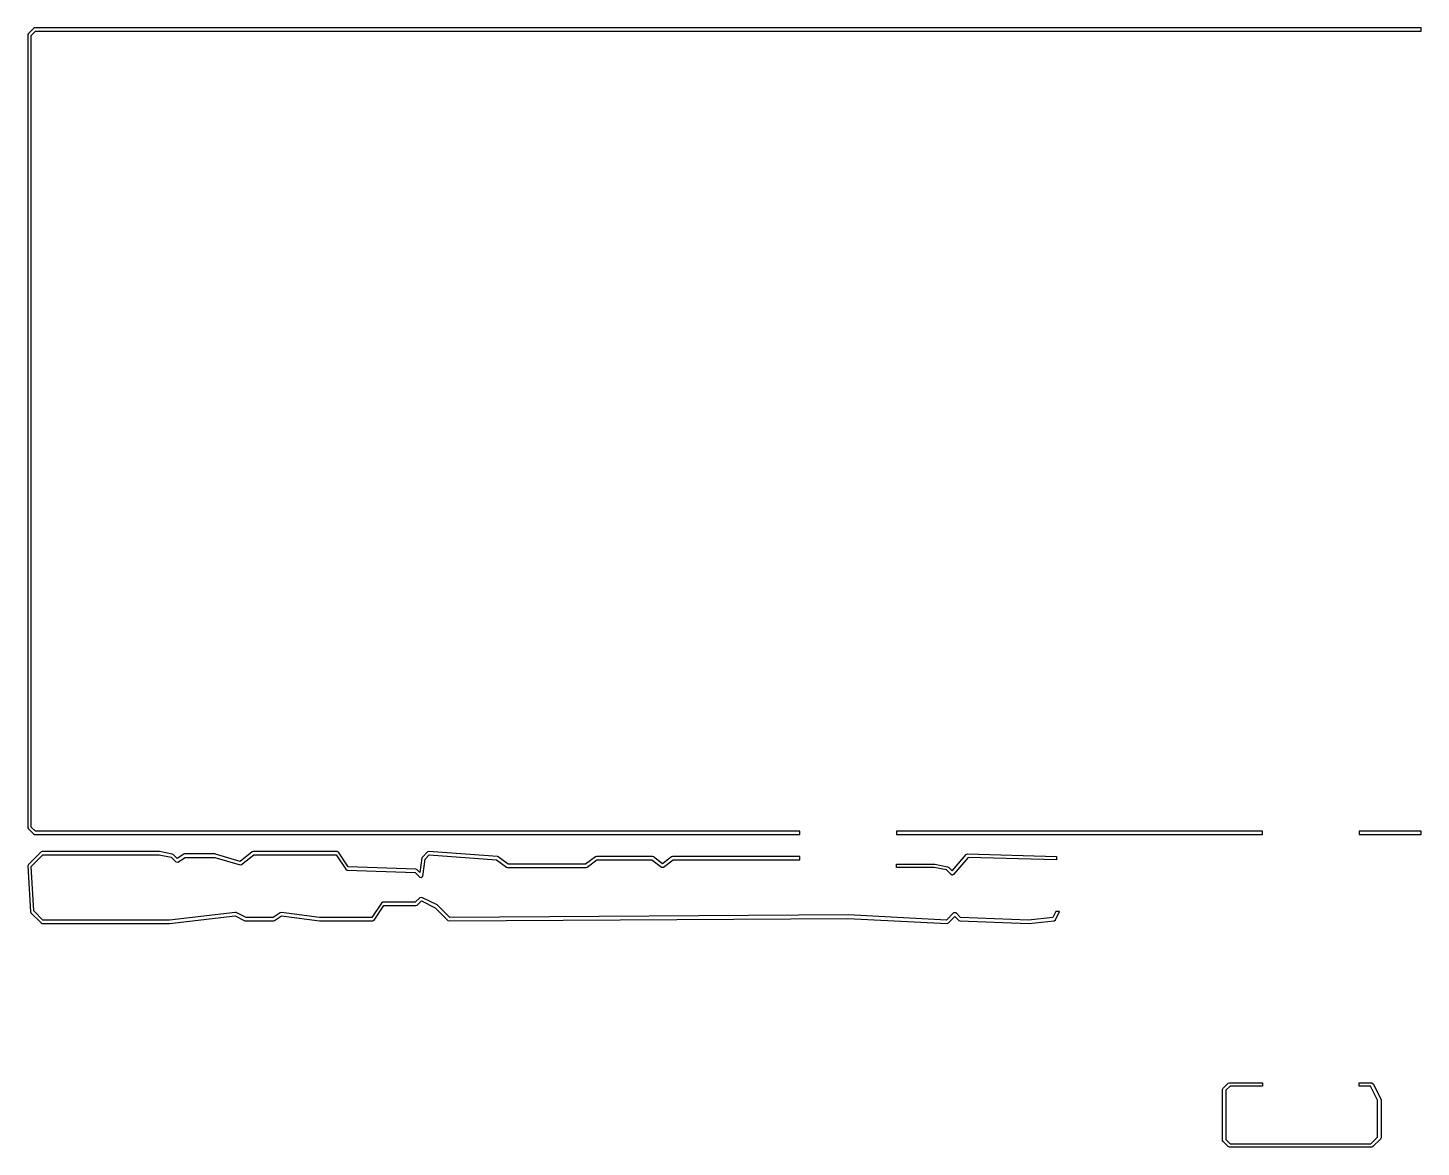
# Model space of a CAD drawing. Extents: x 0 to 6.47, y 0 to 5.2.
import ezdxf

# ---------------------------------------------------------------- set-up
doc = ezdxf.new("R2010")
doc.units = 0
doc.layers.get('0').update_dxf_attribs({"linetype": 'CONTINUOUS'})

msp = doc.modelspace()

# ---------------------------------------------------------------- linework, layer by layer
at = {"color": 160}
for p, q in [((0.0259, 5.1985), (0.0023, 5.1749)), ((0.0157, 5.166), (0.0348, 5.1851)), ((0.0315, 5.2008), (0.0259, 5.1985)), ((6.4737, 5.2008), (0.0315, 5.2008)), ((0.0348, 5.1851), (6.4737, 5.1851)), ((6.4737, 5.1851), (6.4737, 5.2008)), ((0.0023, 5.1749), (0, 5.1693)), ((0, 5.1693), (0, 1.4843)), ((0.0157, 1.4875), (0.0157, 5.166)), ((0, 1.4843), (0.0023, 1.4787)), ((0.0023, 1.4787), (0.0259, 1.4551)), ((0.0348, 1.4685), (0.0157, 1.4875)), ((0.0259, 1.4551), (0.0315, 1.4527)), ((0.0315, 1.4527), (3.5866, 1.4527)), ((3.5866, 1.4685), (0.0348, 1.4685)), ((3.5866, 1.4527), (3.5866, 1.4685)), ((5.7362, 1.4685), (4.0354, 1.4685)), ((4.0354, 1.4685), (4.0354, 1.4527)), ((4.0354, 1.4527), (5.7362, 1.4527)), ((5.7362, 1.4527), (5.7362, 1.4685)), ((6.4738, 1.4685), (6.1851, 1.4685)), ((6.1851, 1.4685), (6.1851, 1.4527)), ((6.1851, 1.4527), (6.4738, 1.4527)), ((6.4738, 1.4527), (6.4738, 1.4685)), ((0.0614, 1.3717), (0.0023, 1.3127)), ((0.0669, 1.374), (0.0614, 1.3717)), ((0.6102, 1.374), (0.0669, 1.374)), ((0.6118, 1.3739), (0.6102, 1.374)), ((0.6708, 1.362), (0.6118, 1.3739)), ((0.6749, 1.3599), (0.6708, 1.362)), ((0.6939, 1.3408), (0.6749, 1.3599)), ((0.724, 1.3609), (0.6939, 1.3408)), ((0.7284, 1.3622), (0.724, 1.3609)), ((0.8701, 1.3622), (0.7284, 1.3622)), ((0.8723, 1.3619), (0.8701, 1.3622)), ((0.9865, 1.3276), (0.8723, 1.3619)), ((1.0423, 1.3723), (0.9865, 1.3276)), ((1.0473, 1.374), (1.0423, 1.3723)), ((1.437, 1.374), (1.0473, 1.374)), ((1.4436, 1.3705), (1.437, 1.374)), ((1.4886, 1.303), (1.4436, 1.3705)), ((1.8567, 1.3717), (1.833, 1.3481)), ((1.8628, 1.374), (1.8567, 1.3717)), ((2.1817, 1.3504), (1.8628, 1.374)), ((4.3601, 1.3594), (4.3664, 1.3622)), ((4.3664, 1.3622), (4.7797, 1.3504)), ((0.0023, 1.3127), (0, 1.3066)), ((0, 1.3066), (0.0118, 1.0941)), ((0.016, 1.304), (0.0702, 1.3583)), ((0.0274, 1.0979), (0.016, 1.304)), ((0.0702, 1.3583), (0.6095, 1.3583)), ((0.6095, 1.3583), (0.6654, 1.3471)), ((0.6654, 1.3471), (0.6873, 1.3251)), ((0.6873, 1.3251), (0.6973, 1.3242)), ((0.6973, 1.3242), (0.7307, 1.3465)), ((0.7307, 1.3465), (0.8689, 1.3465)), ((0.8689, 1.3465), (0.9859, 1.3114)), ((0.9859, 1.3114), (0.9931, 1.3128)), ((0.9931, 1.3128), (1.05, 1.3583)), ((1.05, 1.3583), (1.4328, 1.3583)), ((1.4328, 1.3583), (1.4777, 1.2909)), ((1.8034, 1.2913), (1.4886, 1.303)), ((1.8308, 1.3436), (1.8212, 1.2765)), ((1.833, 1.3481), (1.8308, 1.3436)), ((1.8346, 1.2587), (1.846, 1.3388)), ((1.846, 1.3388), (1.8652, 1.358)), ((1.8652, 1.358), (2.1782, 1.3349)), ((2.1782, 1.3349), (2.2236, 1.3008)), ((2.1858, 1.3489), (2.1817, 1.3504)), ((2.231, 1.3149), (2.1858, 1.3489)), ((2.2236, 1.3008), (2.2283, 1.2992)), ((2.2283, 1.2992), (2.5945, 1.2992)), ((2.5918, 1.3149), (2.231, 1.3149)), ((2.637, 1.3489), (2.5918, 1.3149)), ((2.5945, 1.2992), (2.5992, 1.3008)), ((2.5992, 1.3008), (2.6444, 1.3346)), ((2.6417, 1.3504), (2.637, 1.3489)), ((2.9016, 1.3504), (2.6417, 1.3504)), ((2.6444, 1.3346), (2.8989, 1.3346)), ((2.8989, 1.3346), (2.9441, 1.3008)), ((2.9063, 1.3489), (2.9016, 1.3504)), ((2.9488, 1.317), (2.9063, 1.3489)), ((2.9441, 1.3008), (2.9536, 1.3008)), ((2.9913, 1.3489), (2.9488, 1.317)), ((2.9536, 1.3008), (2.9987, 1.3346)), ((2.996, 1.3504), (2.9913, 1.3489)), ((3.5866, 1.3504), (2.996, 1.3504)), ((2.9987, 1.3346), (3.5866, 1.3346)), ((3.5866, 1.3346), (3.5866, 1.3504)), ((4.0354, 1.2992), (4.0354, 1.3149)), ((4.0354, 1.3149), (4.2126, 1.3149)), ((4.2118, 1.2992), (4.0354, 1.2992)), ((4.2678, 1.288), (4.2118, 1.2992)), ((4.2126, 1.3149), (4.2141, 1.3148)), ((4.2141, 1.3148), (4.2732, 1.303)), ((4.2732, 1.303), (4.2772, 1.3008)), ((4.2772, 1.3008), (4.2948, 1.2833)), ((4.2948, 1.2833), (4.3601, 1.3594)), ((4.3697, 1.3463), (4.3013, 1.2666)), ((4.7793, 1.3346), (4.3697, 1.3463)), ((4.7797, 1.3504), (4.7793, 1.3346)), ((1.4777, 1.2909), (1.4839, 1.2874)), ((1.4839, 1.2874), (1.7997, 1.2757)), ((1.7997, 1.2757), (1.8212, 1.2543)), ((1.8087, 1.2891), (1.8034, 1.2913)), ((1.8212, 1.2765), (1.8087, 1.2891)), ((1.8212, 1.2543), (1.8293, 1.2524)), ((1.8293, 1.2524), (1.8346, 1.2587)), ((4.2897, 1.2661), (4.2678, 1.288)), ((4.2953, 1.2638), (4.2897, 1.2661)), ((4.2956, 1.2638), (4.2953, 1.2638)), ((4.3013, 1.2666), (4.2956, 1.2638)), ((1.6431, 1.1343), (1.5981, 1.067)), ((1.6089, 1.0547), (1.6538, 1.1221)), ((1.6496, 1.1378), (1.6431, 1.1343)), ((1.7999, 1.1378), (1.6496, 1.1378)), ((1.6538, 1.1221), (1.8032, 1.1221)), ((1.8212, 1.1591), (1.7999, 1.1378)), ((1.8032, 1.1221), (1.8087, 1.1243)), ((1.8087, 1.1243), (1.8283, 1.144)), ((1.8303, 1.1606), (1.8212, 1.1591)), ((1.8283, 1.144), (1.893, 1.1117)), ((1.9011, 1.1252), (1.8303, 1.1606)), ((1.893, 1.1117), (1.9511, 1.0535)), ((1.9032, 1.1237), (1.9011, 1.1252)), ((1.9599, 1.067), (1.9032, 1.1237)), ((0.0118, 1.0941), (0.0141, 1.0889)), ((0.0141, 1.0889), (0.0614, 1.0417)), ((0.0702, 1.0551), (0.0274, 1.0979)), ((0.0614, 1.0417), (0.0669, 1.0394)), ((0.0669, 1.0394), (0.6584, 1.0394)), ((0.6575, 1.0551), (0.0702, 1.0551)), ((0.9637, 1.0905), (0.6575, 1.0551)), ((0.6584, 1.0394), (0.9632, 1.0746)), ((0.9632, 1.0746), (1.0083, 1.052)), ((0.9681, 1.0897), (0.9637, 1.0905)), ((1.0137, 1.067), (0.9681, 1.0897)), ((1.0083, 1.052), (1.0118, 1.0512)), ((1.0118, 1.0512), (1.1417, 1.0512)), ((1.1393, 1.067), (1.0137, 1.067)), ((1.1728, 1.0893), (1.1393, 1.067)), ((1.1417, 1.0512), (1.1461, 1.0525)), ((1.1461, 1.0525), (1.1791, 1.0745)), ((1.1782, 1.0905), (1.1728, 1.0893)), ((1.3554, 1.0668), (1.1782, 1.0905)), ((1.1791, 1.0745), (1.3543, 1.0512)), ((1.3543, 1.0512), (1.6024, 1.0512)), ((1.5981, 1.067), (1.3554, 1.0668)), ((1.6024, 1.0512), (1.6089, 1.0547)), ((1.9511, 1.0535), (1.9568, 1.0512)), ((1.9568, 1.0512), (3.8106, 1.063)), ((3.811, 1.0787), (1.9599, 1.067)), ((3.8106, 1.063), (4.2713, 1.0394)), ((4.2686, 1.0553), (3.811, 1.0787)), ((4.3015, 1.0883), (4.2686, 1.0553)), ((4.2713, 1.0394), (4.2717, 1.0394)), ((4.2717, 1.0394), (4.2772, 1.0417)), ((4.2772, 1.0417), (4.3071, 1.0716)), ((4.3127, 1.0883), (4.3015, 1.0883)), ((4.3071, 1.0716), (4.3251, 1.0535)), ((4.3341, 1.0668), (4.3127, 1.0883)), ((4.3251, 1.0535), (4.3304, 1.0512)), ((4.3304, 1.0512), (4.6504, 1.0394)), ((4.6499, 1.0551), (4.3341, 1.0668)), ((4.7626, 1.0665), (4.6499, 1.0551)), ((4.6504, 1.0394), (4.7685, 1.0512)), ((4.7766, 1.0945), (4.7626, 1.0665)), ((4.7685, 1.0512), (4.7747, 1.0556)), ((4.7747, 1.0556), (4.7942, 1.0945)), ((4.7942, 1.0945), (4.7766, 1.0945)), ((5.5512, 0.2677), (5.5535, 0.2733)), ((5.5512, 0.0315), (5.5512, 0.2677)), ((5.5535, 0.2733), (5.5771, 0.2969)), ((5.5859, 0.2835), (5.5669, 0.2644)), ((5.5669, 0.2644), (5.5669, 0.0348)), ((5.5771, 0.2969), (5.5827, 0.2992)), ((5.5827, 0.2992), (5.7362, 0.2992)), ((5.7362, 0.2835), (5.5859, 0.2835)), ((5.7362, 0.2992), (5.7362, 0.2835)), ((6.1851, 0.2835), (6.1851, 0.2992)), ((6.1851, 0.2992), (6.2441, 0.2992)), ((6.2392, 0.2835), (6.1851, 0.2835)), ((6.2717, 0.2186), (6.2392, 0.2835)), ((6.2441, 0.2992), (6.2511, 0.2949)), ((6.2511, 0.2949), (6.2866, 0.224)), ((6.2717, 0.0465), (6.2717, 0.2186)), ((6.2866, 0.224), (6.2874, 0.2205)), ((6.2874, 0.2205), (6.2874, 0.0433)), ((5.5535, 0.0259), (5.5512, 0.0315)), ((5.5771, 0.0023), (5.5535, 0.0259)), ((5.5669, 0.0348), (5.5859, 0.0157)), ((5.5827, 0), (5.5771, 0.0023)), ((6.2441, 0), (5.5827, 0)), ((5.5859, 0.0157), (6.2408, 0.0157)), ((6.2408, 0.0157), (6.2717, 0.0465)), ((6.2497, 0.0023), (6.2441, 0)), ((6.2851, 0.0378), (6.2497, 0.0023)), ((6.2874, 0.0433), (6.2851, 0.0378))]:
    msp.add_line(p, q, dxfattribs=at)

doc.saveas('drawing.dxf')
